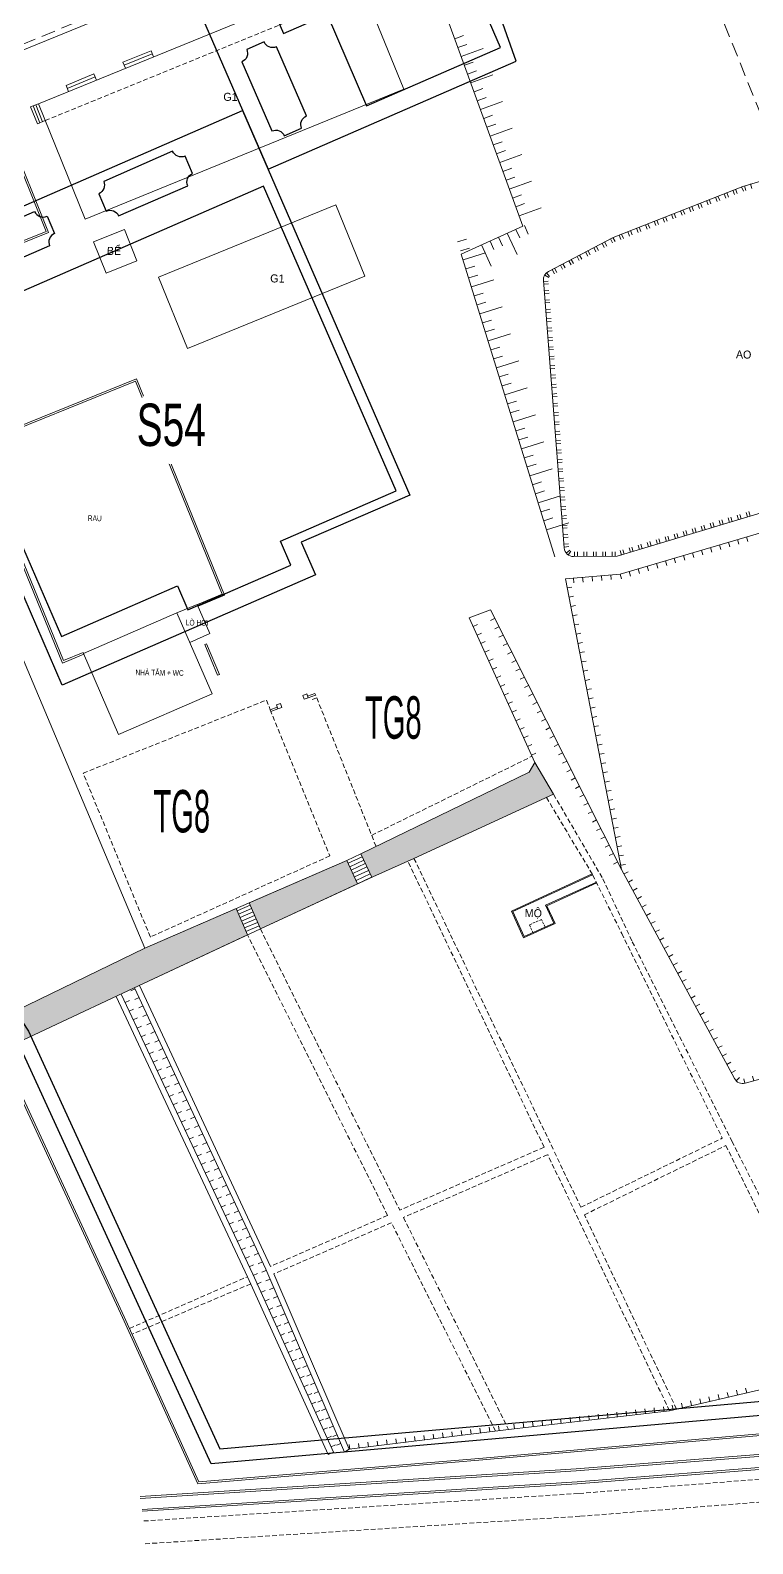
# Model space of a CAD drawing. Header units: inches. Extents: x 496359 to 501064, y 2374078 to 2377203.
# Drawn here: x 500140.8 to 500217.5, y 2376162.6 to 2376323.4 of the extents above; entities that cross this region are included whole.
import ezdxf
from ezdxf.enums import TextEntityAlignment as Align

# ---------------------------------------------------------------- set-up
doc = ezdxf.new("R2010")
doc.units = ezdxf.units.IN
doc.header["$MEASUREMENT"] = 0
doc.linetypes.add('DASHED', pattern=[0.75, 0.5, -0.25])
for name, color, linetype in [('chu', 6, 'Continuous'), ('coc', 1, 'Continuous'), ('MANH', 147, 'Continuous'), ('NOI', 2, 'Continuous'), ('tl', 8, 'Continuous')]:
    doc.layers.add(name, color=color, linetype=linetype)
for name, color, linetype, lineweight in [('EG Text2', 7, 'Continuous', 18), ('ISO', 252, 'Continuous', 20), ('LC Net dam 1', 30, 'Continuous', 30), ('LC Net manh', 239, 'Continuous', 5)]:
    doc.layers.add(name, color=color, linetype=linetype, lineweight=lineweight)
doc.styles.add('EG Hai', font='')
doc.styles.add('style1', font='')
doc.styles.get('EG Hai').set_extended_font_data('.VnArial NarrowH')
doc.styles.get('style1').set_extended_font_data('.VnAvantH')

# ---------------------------------------------------------------- blocks, each defined once
blk = doc.blocks.new('1')
at = {"layer": 'tl', "color": 250, "lineweight": 0}
blk.add_line((0, -0.5), (0, 0), dxfattribs=at)
blk = doc.blocks.new('2')
at = {"layer": 'coc'}
blk.add_blockref('1', (0, 0.5), dxfattribs=at)
blk = doc.blocks.new('t1')
at = {"layer": 'tl', "color": 250, "lineweight": 0}
for p, q in [((0, 0), (0, 2.5)), ((-2, 0), (-2, 1)), ((-1, 0), (-1, 1))]:
    blk.add_line(p, q, dxfattribs=at)
blk = doc.blocks.new('Nền HT mới')
at = {"layer": 'MANH', "lineweight": 0}
h = blk.add_hatch(dxfattribs=at)
h.set_pattern_fill('HONEY', color=8, scale=3, angle=-0.7328, style=0)
h.set_pattern_definition([(359.267215784, (-528735.85168, -2369706.46263), (0.566607394046, 0.317539068605), [0.375, -0.75]), (119.267215784, (-528735.85168, -2369706.46263), (-0.55830059713, 0.331926862913), [0.375, -0.75]), (59.267215784, (-528735.85168, -2369706.46263), (0.008306796916, 0.64946593152), [-0.75, 0.375])])
h.paths.add_polyline_path([(317.18, -38.57), (315.2, -35.19), (314.59, -36.22), (296.71, -44.89), (297.87, -47.37), (297.96, -47.33), (302.35, -45.38)])
h.paths.add_polyline_path([(296.36, -48.07), (295.21, -45.6), (284.83, -50.1), (286.03, -52.87)])
h.paths.add_polyline_path([(284.66, -53.51), (283.44, -50.7), (273.76, -54.9), (258.82, -62.16), (256.87, -63.12), (258.21, -65.26), (258.46, -65.8), (271.43, -59.71)])
at = {"layer": 'MANH', "color": 1, "linetype": 'DASHED', "lineweight": 0, "ltscale": 3, "elevation": -28.38}
for points in [[(338.8, 83.45), (320.94, 78.75), (340.42, 30.66), (364.41, 31.76), (393.69, 33.78), (433.64, 49.39), (462.8, 58.64), (490.97, 67.81), (516.49, 76.2), (548.21, 86.54), (576.26, 95.7), (610.19, 94.18), (634.86, 101.12), (676.11, 115.48), (714.18, 128.71), (753.35, 142.39), (783.93, 137.98), (839.41, 172.28), (890.57, 190.2), (916.29, 216.65), (939.12, 240.49), (989.34, 305.87)], [(296.55, 137.3), (308.63, 107.72), (320.94, 78.75), (295.28, 58.9), (270.43, 45.09), (239.68, 32.37), (209.79, 20.25), (183.93, 9.6), (120.59, -15.78), (90.69, -27.72), (65.23, -38.06), (38.28, -49.14), (9.68, -60.81), (-18.05, -71.82), (-45.98, -83.15), (-74.53, -95.17)]]:
    blk.add_lwpolyline(points, dxfattribs=at)
at = {"layer": 'MANH', "lineweight": 0, "elevation": -28.38}
for points in [[(239.12, 31.65), (297.63, 55.51)], [(262.44, 34.79), (296.27, 48.58)], [(301.26, 36.33), (296.27, 48.58)], [(304.88, 49.58), (303.93, 49.25), (313.91, 21.78), (307.38, 18.81), (317.31, -13.33)], [(271.43, 39.2), (274.41, 40.41)], [(274.41, 40.41), (274.67, 39.77)], [(271.43, 39.2), (271.69, 38.56)], [(271.57, 38.87), (274.54, 40.09)], [(265.38, 36.73), (268.35, 37.95)], [(265.51, 36.4), (268.48, 37.63)], [(268.35, 37.95), (268.62, 37.3)], [(265.39, 36.72), (265.64, 36.09)], [(267.43, 22.54), (301.26, 36.33)], [(262.44, 34.79), (261.61, 34.45)], [(262.34, 32.66), (261.61, 34.45)], [(262.61, 32.77), (261.88, 34.56)], [(262.89, 32.88), (262.16, 34.67)], [(267.43, 22.54), (262.44, 34.79)], [(263.17, 33), (262.34, 32.66)], [(252.7, 28.7), (259.39, 31.43), (263.53, 21.11), (248.68, 15.14), (244.51, 25.37), (251.25, 28.12)], [(252.77, 28.52), (259.28, 31.17), (263.27, 21.22), (248.79, 15.4), (244.77, 25.26), (251.33, 27.93)], [(275.2, 16.35), (294.05, 24.05)], [(294.05, 24.05), (297.14, 16.47)], [(268.31, 20.13), (271.59, 21.42)], [(272.9, 18.1), (271.59, 21.42)], [(269.63, 16.8), (268.3, 20.12)], [(269.63, 16.8), (272.9, 18.1)], [(275.2, 16.35), (278.3, 8.77)], [(278.3, 8.77), (297.14, 16.47)], [(279.41, -18.59), (282.23, -17.42), (272.87, 5.56), (255.5, -1.46), (264.99, -24.63), (267.26, -23.68)], [(279.34, -18.41), (281.97, -17.31), (272.76, 5.3), (255.76, -1.57), (265.1, -24.37), (267.19, -23.49)], [(273.76, -54.9), (258.68, -19.11)], [(277.16, -19.29), (279.33, -18.4), (280.66, -21.5), (278.52, -22.43)], [(308.22, -19.83), (310.47, -18.98)], [(310.47, -18.98), (324.41, -46.56)], [(267.23, -23.61), (277.16, -19.29)], [(280.9, -27.9), (277.16, -19.29)], [(308.22, -19.83), (315.2, -35.19), (315.2, -35.19), (315.2, -35.19)], [(267.19, -23.49), (267.23, -23.61)], [(270.97, -32.21), (267.23, -23.61)], [(280.13, -22.67), (280.32, -22.6)], [(280.13, -22.67), (281.48, -25.9)], [(280.32, -22.6), (281.67, -25.83)], [(281.48, -25.9), (281.67, -25.83)], [(270.97, -32.21), (280.9, -27.9)], [(291.04, -28.14), (291.83, -27.86)], [(291.11, -28.33), (291.89, -28.05)], [(287.07, -29.58), (287.81, -29.31)], [(287.13, -29.77), (287.88, -29.5)], [(315.2, -35.19), (317.18, -38.57)], [(273.76, -54.9), (295.21, -45.6), (296.71, -44.89), (314.59, -36.22)], [(317.18, -38.57), (302.35, -45.38), (297.96, -47.33), (286.03, -52.87), (271.43, -59.71), (258.46, -65.8)], [(296.71, -44.89), (297.87, -47.37)], [(295.21, -45.6), (296.36, -48.07)], [(295.35, -45.89), (296.84, -45.2)], [(295.52, -46.26), (297.01, -45.57)], [(295.69, -46.62), (297.18, -45.93)], [(295.86, -46.98), (297.34, -46.29)], [(296.02, -47.34), (297.51, -46.65)], [(296.19, -47.71), (297.68, -47.02)], [(296.36, -48.07), (297.85, -47.38)], [(321.29, -47.03), (312.7, -50.97), (314, -53.82), (317.35, -52.3), (316.47, -50.41), (321.78, -47.99)], [(321.33, -47.12), (312.84, -51.02), (314.05, -53.69), (317.21, -52.25), (316.34, -50.36), (321.74, -47.9)], [(284.66, -53.51), (283.44, -50.7)], [(283.55, -50.94), (284.93, -50.34)], [(283.71, -51.3), (285.09, -50.7)], [(283.87, -51.67), (285.25, -51.07)], [(284.03, -52.04), (285.41, -51.44)], [(286.03, -52.87), (284.83, -50.1)], [(284.18, -52.41), (285.57, -51.8)], [(284.34, -52.77), (285.73, -52.17)], [(284.5, -53.14), (285.89, -52.54)], [(273.76, -54.9), (258.82, -62.16), (256.87, -63.12)], [(294.97, -108.44), (286.61, -89.02), (272.67, -59.13)], [(287.11, -88.72), (273.2, -58.88)], [(284.66, -89.82), (270.7, -60.05)], [(271.24, -59.8), (285.21, -89.56), (293.79, -108.44), (293.79, -108.44)], [(284.66, -89.81), (293.24, -108.69)], [(287.46, -89.52), (295.48, -108.15)], [(348.41, -99.67), (329.49, -104.05), (312.39, -106.04)], [(312.39, -106.04), (295.48, -108.15)], [(293.24, -108.69), (293.79, -108.44)], [(294.97, -108.44), (295.48, -108.15)]]:
    blk.add_lwpolyline(points, dxfattribs=at)
at = {"layer": 'MANH', "linetype": 'DASHED', "lineweight": 0, "elevation": -28.38}
for points in [[(263.17, 33), (297, 46.79)], [(287.07, -29.58), (293.41, -45.11), (274.34, -53.73), (267.2, -36.33), (286.68, -28.56), (287.07, -29.58)], [(298.32, -44.11), (291.83, -27.86)], [(297.85, -42.93), (314.89, -34.53)], [(317.18, -38.57), (322.42, -47.55), (325.54, -54.23), (336.13, -75.42), (348.41, -99.67)], [(316.43, -38.92), (321.33, -47.12), (324.43, -53.37), (335.11, -75.09)], [(316.17, -76.06), (301.7, -45.67)], [(302.35, -45.38), (317.25, -76.51)], [(286.03, -52.87), (300.84, -82.74)], [(299.55, -83.3), (284.66, -53.51)], [(320.08, -82.43), (335.11, -75.09)], [(316.17, -76.06), (300.84, -82.74)], [(316.52, -76.86), (301.23, -83.52)], [(329.49, -104.05), (316.56, -76.84)], [(320.07, -82.44), (317.25, -76.51)], [(320.45, -83.24), (335.49, -75.88)], [(335.49, -75.88), (347.28, -99.93)], [(299.55, -83.3), (287.11, -88.72)], [(301.23, -83.52), (312.39, -106.04)], [(330.25, -103.87), (320.45, -83.25)], [(299.95, -84.08), (287.46, -89.52)], [(311.01, -106.21), (299.95, -84.08)], [(272.13, -95.31), (284.66, -89.81)], [(285, -90.57), (272.4, -95.92)]]:
    blk.add_lwpolyline(points, dxfattribs=at)
at = {"layer": 'MANH', "lineweight": 0, "elevation": -28.38}
for points in [[(354.35, 26.42), (348.76, 29.13, 0.186762), (348.04, 29.19), (337.28, 26.01), (323.5, 20.58), (316.63, 16.97, 0.2993), (316.1, 16.01), (318.31, -12.4, 0.393449), (319.31, -13.32), (323.92, -13.29), (357, -3.31, 0.363311), (357.7, -2.24), (354.35, 26.42)], [(318.44, -15.67), (324.24, -15.19), (355.32, -6.04, -0.348686), (356.48, -6.5), (360.27, -13.19), (381.75, -46.07), (394.74, -48.24, -0.780706), (394.89, -50.17), (340.89, -68.35), (337.54, -69.26, -0.348548), (336.4, -68.77), (324.41, -46.56), (318.44, -15.67)]]:
    blk.add_lwpolyline(points, format="xyb", dxfattribs=at)
for points in [[(287.88, -29.5), (288.3, -29.34), (288.15, -28.92), (287.73, -29.07)], [(290.69, -28.48), (291.11, -28.33), (290.96, -27.91), (290.53, -28.06)], [(317.18, -38.57), (315.2, -35.19), (314.59, -36.22), (296.71, -44.89), (297.87, -47.37), (297.96, -47.33), (302.35, -45.38)], [(296.36, -48.07), (295.21, -45.6), (284.83, -50.1), (286.03, -52.87)], [(284.66, -53.51), (283.44, -50.7), (273.76, -54.9), (258.82, -62.16), (256.87, -63.12), (258.21, -65.26), (258.46, -65.8), (271.43, -59.71)]]:
    blk.add_lwpolyline(points, close=True, dxfattribs=at)
at = {"layer": 'MANH', "color": 4, "lineweight": 0, "elevation": -28.38}
for points in [[(211.59, -47), (229.86, -39.1), (237.74, -40.53), (248.61, -50.75), (254.12, -58.73), (258.21, -65.26), (271.56, -94.06), (279.5, -111.6), (309.66, -109.08), (421.64, -99.25), (423.02, -99.08), (434.37, -99.4), (446.43, -100.27), (477.29, -99.97), (515.31, -94.96), (518.6, -95.35), (536.39, -93.05), (542.27, -91.69), (546.56, -90.98), (545.89, -85.83)], [(211.77, -47.15), (229.88, -39.31), (237.64, -40.72), (248.45, -50.88), (253.96, -58.84), (258.04, -65.36), (271.38, -94.14), (279.38, -111.81), (309.67, -109.28), (421.66, -99.45), (423.03, -99.28), (434.36, -99.6), (446.43, -100.47), (477.3, -100.17), (515.32, -95.16), (518.6, -95.55), (536.43, -93.25), (542.31, -91.89), (546.78, -91.15), (546.08, -85.8)]]:
    blk.add_lwpolyline(points, dxfattribs=at)
at = {"layer": 'MANH', "linetype": 'DASHED', "lineweight": 0, "ltscale": 0.5, "elevation": -28.38}
blk.add_lwpolyline([(316.27, -52.68), (315.9, -51.86), (314.62, -52.44), (314.99, -53.26)], dxfattribs=at)
at = {"layer": 'MANH', "color": 5, "lineweight": 0, "elevation": -28.38}
for points in [[(273.24, -113.16), (319.57, -110.24), (346.57, -108.1), (367.38, -106.32), (402.46, -103.29), (417.2, -101.45), (435.32, -101.25), (455.94, -101.86), (477.45, -101.41), (489.09, -99.74), (503.86, -97.78), (515.22, -96.64), (519.34, -96.58), (557.97, -91.31)], [(273.25, -113.36), (319.59, -110.44), (346.59, -108.3), (367.4, -106.52), (402.48, -103.49), (417.21, -101.65), (435.31, -101.45), (455.94, -102.06), (477.46, -101.61), (489.12, -99.94), (503.89, -97.98), (515.23, -96.84), (519.36, -96.78), (557.99, -91.51)], [(273.46, -114.53), (319.67, -111.61), (346.69, -109.48), (367.5, -107.69), (402.6, -104.67), (417.29, -102.83), (435.3, -102.63), (455.93, -103.24), (477.56, -102.79), (489.28, -101.11), (504.02, -99.15), (515.3, -98.02), (519.44, -97.96), (558.12, -92.69)], [(273.47, -114.73), (319.69, -111.81), (346.7, -109.68), (367.52, -107.89), (402.63, -104.86), (417.31, -103.03), (435.3, -102.83), (455.93, -103.44), (477.58, -102.99), (489.31, -101.31), (504.05, -99.35), (515.31, -98.22), (519.46, -98.16), (558.14, -92.89)]]:
    blk.add_lwpolyline(points, dxfattribs=at)
at = {"layer": 'MANH', "color": 3, "linetype": 'DASHED', "lineweight": 0, "elevation": -28.38}
for points in [[(273.65, -115.76), (319.88, -112.84), (346.91, -110.71), (367.73, -108.92), (402.86, -105.89), (417.49, -104.06), (435.39, -103.86), (456.02, -104.47), (477.78, -104.02), (489.59, -102.33), (504.29, -100.37), (515.48, -99.25), (519.65, -99.19), (558.25, -93.93)], [(273.8, -118.18), (320.05, -115.26), (347.11, -113.12), (367.93, -111.34), (403.11, -108.3), (417.66, -106.48), (435.36, -106.28), (456.01, -106.9), (477.98, -106.44), (489.92, -104.73), (504.57, -102.78), (515.62, -101.67), (519.84, -101.61), (558.51, -96.34)]]:
    blk.add_lwpolyline(points, dxfattribs=at)
at = {"layer": 'NOI', "lineweight": 0}
for name, p, rotation in [('t1', (307.36, 39.81, -28.38), 289.9621344468474), ('t1', (308.39, 36.99, -28.38), 289.9621344468474), ('t1', (309.41, 34.17, -28.38), 289.9621344468474), ('t1', (310.44, 31.35, -28.38), 289.9621344468474), ('t1', (311.46, 28.53, -28.38), 289.9621344468474), ('t1', (312.48, 25.71, -28.38), 289.9621344468474), ('2', (337.16, 25.97, -28.38), 201.4960583947245), ('2', (337.45, 26.06, -28.38), 196.4454346559173), ('2', (338.12, 26.26, -28.38), 196.4454346559173), ('t1', (313.51, 22.89, -28.38), 289.9621344468474), ('2', (332.51, 24.13, -28.38), 201.4960583947245), ('2', (332.79, 24.24, -28.38), 201.4960583947245), ('2', (333.44, 24.5, -28.38), 201.4960583947245), ('2', (333.72, 24.61, -28.38), 201.4960583947245), ('2', (334.37, 24.87, -28.38), 201.4960583947245), ('2', (334.65, 24.98, -28.38), 201.4960583947245), ('2', (335.3, 25.23, -28.38), 201.4960583947245), ('2', (335.58, 25.34, -28.38), 201.4960583947245), ('2', (336.23, 25.6, -28.38), 201.4960583947245), ('2', (336.51, 25.71, -28.38), 201.4960583947245), ('2', (328.79, 22.67, -28.38), 201.4960583947245), ('2', (329.07, 22.78, -28.38), 201.4960583947245), ('2', (329.72, 23.03, -28.38), 201.4960583947245), ('2', (330, 23.14, -28.38), 201.4960583947245), ('2', (330.65, 23.4, -28.38), 201.4960583947245), ('2', (330.93, 23.51, -28.38), 201.4960583947245), ('2', (331.58, 23.77, -28.38), 201.4960583947245), ('2', (331.86, 23.88, -28.38), 201.4960583947245), ('t1', (312.26, 21.03, -28.38), 204.467914400274), ('2', (324.41, 20.94, -28.38), 201.4960583947245), ('2', (325.07, 21.2, -28.38), 201.4960583947245), ('2', (325.34, 21.31, -28.38), 201.4960583947245), ('2', (326, 21.57, -28.38), 201.4960583947245), ('2', (326.28, 21.68, -28.38), 201.4960583947245), ('2', (326.93, 21.93, -28.38), 201.4960583947245), ('2', (327.21, 22.04, -28.38), 201.4960583947245), ('2', (327.86, 22.3, -28.38), 201.4960583947245), ('2', (328.14, 22.41, -28.38), 201.4960583947245), ('t1', (307.57, 18.2, -28.38), 287.1711646709962), ('t1', (309.52, 19.79, -28.38), 204.467914400274), ('2', (321.45, 19.51, -28.38), 207.7842227707801), ('2', (321.72, 19.64, -28.38), 207.7842227707801), ('2', (322.34, 19.97, -28.38), 207.7842227707801), ('2', (322.6, 20.11, -28.38), 207.7842227707801), ('2', (323.22, 20.44, -28.38), 207.7842227707801), ('2', (323.48, 20.58, -28.38), 207.7842227707801), ('2', (324.14, 20.84, -28.38), 201.4960583947245), ('t1', (308.46, 15.33, -28.38), 287.1711646709962), ('2', (318.18, 17.78, -28.38), 207.7842227707801), ('2', (318.8, 18.11, -28.38), 207.7842227707801), ('2', (319.06, 18.25, -28.38), 207.7842227707801), ('2', (319.68, 18.57, -28.38), 207.7842227707801), ('2', (319.95, 18.71, -28.38), 207.7842227707801), ('2', (320.57, 19.04, -28.38), 207.7842227707801), ('2', (320.83, 19.18, -28.38), 207.7842227707801), ('2', (316.24, 16.59, -28.38), 239.5825344944226), ('2', (316.42, 16.82, -28.38), 222.4552703289406), ('2', (317.03, 17.17, -28.38), 207.7842227707801), ('2', (317.29, 17.31, -28.38), 207.7842227707801), ('2', (317.91, 17.64, -28.38), 207.7842227707801), ('t1', (309.34, 12.46, -28.38), 287.1711646709962), ('2', (316.11, 15.91, -28.38), 274.4339252488427), ('2', (316.13, 15.61, -28.38), 274.4339252488427), ('2', (316.19, 14.92, -28.38), 274.4339252488427), ('2', (316.21, 14.62, -28.38), 274.4339252488427), ('2', (316.26, 13.92, -28.38), 274.4339252488427), ('2', (316.29, 13.62, -28.38), 274.4339252488427), ('2', (316.34, 12.92, -28.38), 274.4339252488427), ('t1', (310.23, 9.6, -28.38), 287.1711646709962), ('2', (316.36, 12.62, -28.38), 274.4339252488427), ('2', (316.42, 11.92, -28.38), 274.4339252488427), ('2', (316.44, 11.63, -28.38), 274.4339252488427), ('2', (316.5, 10.93, -28.38), 274.4339252488427), ('2', (316.52, 10.63, -28.38), 274.4339252488427), ('2', (316.57, 9.93, -28.38), 274.4339252488427), ('2', (316.6, 9.63, -28.38), 274.4339252488427), ('t1', (311.11, 6.73, -28.38), 287.1711646709962), ('2', (316.65, 8.93, -28.38), 274.4339252488427), ('2', (316.67, 8.64, -28.38), 274.4339252488427), ('t1', (312, 3.86, -28.38), 287.1711646709962), ('2', (316.73, 7.94, -28.38), 274.4339252488427), ('2', (316.75, 7.64, -28.38), 274.4339252488427), ('2', (316.81, 6.94, -28.38), 274.4339252488427), ('2', (316.83, 6.64, -28.38), 274.4339252488427), ('2', (316.88, 5.94, -28.38), 274.4339252488427), ('2', (316.91, 5.64, -28.38), 274.4339252488427), ('2', (316.96, 4.95, -28.38), 274.4339252488427), ('t1', (312.88, 1, -28.38), 287.1711646709962), ('2', (316.98, 4.65, -28.38), 274.4339252488427), ('2', (317.04, 3.95, -28.38), 274.4339252488427), ('2', (317.06, 3.65, -28.38), 274.4339252488427), ('2', (317.11, 2.95, -28.38), 274.4339252488427), ('2', (317.14, 2.65, -28.38), 274.4339252488427), ('2', (317.19, 1.95, -28.38), 274.4339252488427), ('2', (317.22, 1.66, -28.38), 274.4339252488427), ('t1', (313.77, -1.87, -28.38), 287.1711646709962), ('2', (317.27, 0.96, -28.38), 274.4339252488427), ('2', (317.29, 0.66, -28.38), 274.4339252488427), ('2', (317.35, -0.04, -28.38), 274.4339252488427), ('2', (317.37, -0.34, -28.38), 274.4339252488427), ('2', (317.42, -1.04, -28.38), 274.4339252488427), ('2', (317.45, -1.33, -28.38), 274.4339252488427), ('t1', (314.66, -4.74, -28.38), 287.1711646709962), ('2', (317.5, -2.03, -28.38), 274.4339252488427), ('2', (317.52, -2.33, -28.38), 274.4339252488427), ('2', (317.58, -3.03, -28.38), 274.4339252488427), ('2', (317.6, -3.33, -28.38), 274.4339252488427), ('2', (317.66, -4.03, -28.38), 274.4339252488427), ('2', (317.68, -4.33, -28.38), 274.4339252488427), ('t1', (315.54, -7.6, -28.38), 287.1711646709962), ('2', (317.73, -5.02, -28.38), 274.4339252488427), ('2', (317.76, -5.32, -28.38), 274.4339252488427), ('2', (317.81, -6.02, -28.38), 274.4339252488427), ('2', (317.83, -6.32, -28.38), 274.4339252488427), ('t1', (316.43, -10.47, -28.38), 287.1711646709962), ('2', (317.89, -7.02, -28.38), 274.4339252488427), ('2', (317.91, -7.32, -28.38), 274.4339252488427), ('2', (317.97, -8.02, -28.38), 274.4339252488427), ('2', (317.99, -8.31, -28.38), 274.4339252488427), ('2', (318.04, -9.01, -28.38), 274.4339252488427), ('2', (318.07, -9.31, -28.38), 274.4339252488427), ('2', (334.92, -9.97, -28.38), 16.79839141534712), ('2', (335.21, -9.89, -28.38), 16.79839141534712), ('2', (335.88, -9.68, -28.38), 16.79839141534712), ('2', (336.16, -9.6, -28.38), 16.79839141534712), ('2', (336.84, -9.4, -28.38), 16.79839141534712), ('2', (337.12, -9.31, -28.38), 16.79839141534712), ('2', (337.79, -9.11, -28.38), 16.79839141534712), ('2', (338.08, -9.02, -28.38), 16.79839141534712), ('2', (318.12, -10.01, -28.38), 274.4339252488427), ('2', (318.14, -10.31, -28.38), 274.4339252488427), ('2', (318.2, -11.01, -28.38), 274.4339252488427), ('2', (329.18, -11.71, -28.38), 16.79839141534712), ('2', (329.46, -11.62, -28.38), 16.79839141534712), ('2', (330.13, -11.42, -28.38), 16.79839141534712), ('2', (330.42, -11.33, -28.38), 16.79839141534712), ('2', (331.09, -11.13, -28.38), 16.79839141534712), ('2', (331.38, -11.04, -28.38), 16.79839141534712), ('2', (332.05, -10.84, -28.38), 16.79839141534712), ('2', (332.34, -10.75, -28.38), 16.79839141534712), ('2', (333.01, -10.55, -28.38), 16.79839141534712), ('2', (333.29, -10.47, -28.38), 16.79839141534712), ('2', (333.96, -10.26, -28.38), 16.79839141534712), ('2', (334.25, -10.18, -28.38), 16.79839141534712), ('1', (337.69, -11.23, -28.38), 16.41829368273016), ('2', (318.22, -11.3, -28.38), 274.4339252488427), ('2', (318.27, -12, -28.38), 274.4339252488427), ('2', (318.3, -12.3, -28.38), 274.4339252488427), ('2', (318.52, -12.95, -28.38), 308.9875445364306), ('2', (318.74, -13.15, -28.38), 326.1148086979467), ('2', (319.41, -13.32, -28.38), 0.3424152106906004), ('2', (319.71, -13.32, -28.38), 0.3424152106906004), ('2', (320.41, -13.32, -28.38), 0.3424152106906004), ('2', (320.71, -13.31, -28.38), 0.3424152106906004), ('2', (321.41, -13.31, -28.38), 0.3424152106906004), ('2', (321.71, -13.31, -28.38), 0.3424152106906004), ('2', (322.41, -13.3, -28.38), 0.3424152106906004), ('2', (322.71, -13.3, -28.38), 0.3424152106906004), ('2', (323.41, -13.3, -28.38), 0.3424152106906004), ('2', (323.71, -13.3, -28.38), 0.3424152106906004), ('2', (324.39, -13.15, -28.38), 16.79839141534712), ('2', (324.68, -13.07, -28.38), 16.79839141534712), ('2', (325.35, -12.86, -28.38), 16.79839141534712), ('2', (325.63, -12.78, -28.38), 16.79839141534712), ('2', (326.31, -12.57, -28.38), 16.79839141534712), ('2', (326.59, -12.49, -28.38), 16.79839141534712), ('2', (327.26, -12.29, -28.38), 16.79839141534712), ('2', (327.55, -12.2, -28.38), 16.79839141534712), ('2', (328.22, -12, -28.38), 16.79839141534712), ('2', (328.51, -11.91, -28.38), 16.79839141534712), ('1', (332.89, -12.65, -28.38), 16.41829368273016), ('1', (333.85, -12.36, -28.38), 16.41829368273016), ('1', (334.81, -12.08, -28.38), 16.41829368273016), ('1', (335.77, -11.8, -28.38), 16.41829368273016), ('1', (336.73, -11.51, -28.38), 16.41829368273016), ('1', (327.14, -14.34, -28.38), 16.41829368273016), ('1', (328.1, -14.06, -28.38), 16.41829368273016), ('1', (329.06, -13.78, -28.38), 16.41829368273016), ('1', (330.01, -13.49, -28.38), 16.41829368273016), ('1', (330.97, -13.21, -28.38), 16.41829368273016), ('1', (331.93, -12.93, -28.38), 16.41829368273016), ('1', (319.28, -15.6, -28.38), 4.680013437275554), ('1', (320.27, -15.52, -28.38), 4.680013437275554), ('1', (321.27, -15.44, -28.38), 4.680013437275554), ('1', (322.27, -15.36, -28.38), 4.680013437275554), ('1', (323.26, -15.27, -28.38), 4.680013437275554), ('1', (324.26, -15.19, -28.38), 16.41829368273016), ('1', (325.22, -14.91, -28.38), 16.41829368273016), ('1', (326.18, -14.62, -28.38), 16.41829368273016), ('1', (318.63, -16.65, -28.38), 100.9357377649863), ('1', (318.82, -17.63, -28.38), 100.9357377649863), ('1', (319.01, -18.61, -28.38), 100.9357377649863), ('2', (308.64, -20.74, -2.58), 294.4106840000661), ('2', (308.64, -20.74, -2.58), 294.4106840000661), ('2', (308.64, -20.74, -2.58), 294.4106840000661), ('2', (308.64, -20.74, -2.58), 294.4106840000661), ('2', (308.64, -20.74, -28.38), 294.4106839999566), ('2', (308.64, -20.74, -28.38), 294.4106839999566), ('1', (310.92, -19.88, -2.63), 296.81995588387), ('1', (311.37, -20.77, -2.63), 296.81995588387), ('1', (319.2, -19.6, -28.38), 100.9357377649863), ('1', (319.39, -20.58, -28.38), 100.9357377649863), ('2', (309.05, -21.65, -2.58), 294.4106840000661), ('2', (309.05, -21.65, -2.58), 294.4106840000661), ('2', (309.05, -21.65, -2.58), 294.4106840000661), ('2', (309.05, -21.65, -2.58), 294.4106840000661), ('2', (309.05, -21.65, -28.38), 294.4106839999566), ('2', (309.05, -21.65, -28.38), 294.4106839999566), ('2', (309.46, -22.56, -2.58), 294.4106840000661), ('2', (309.46, -22.56, -2.58), 294.4106840000661), ('2', (309.46, -22.56, -2.58), 294.4106840000661), ('2', (309.46, -22.56, -2.58), 294.4106840000661), ('2', (309.46, -22.56, -28.38), 294.4106839999566), ('2', (309.46, -22.56, -28.38), 294.4106839999566), ('1', (311.82, -21.66, -2.63), 296.81995588387), ('1', (319.58, -21.56, -28.38), 100.9357377649863), ('1', (319.77, -22.54, -28.38), 100.9357377649863), ('2', (309.88, -23.47, -2.58), 294.4106840000661), ('2', (309.88, -23.47, -2.58), 294.4106840000661), ('2', (309.88, -23.47, -2.58), 294.4106840000661), ('2', (309.88, -23.47, -2.58), 294.4106840000661), ('2', (309.88, -23.47, -28.38), 294.4106839999566), ('2', (309.88, -23.47, -28.38), 294.4106839999566), ('1', (312.28, -22.55, -2.63), 296.81995588387), ('1', (312.73, -23.45, -2.63), 296.81995588387), ('1', (319.96, -23.52, -28.38), 100.9357377649863), ('2', (310.29, -24.38, -2.58), 294.4106840000661), ('2', (310.29, -24.38, -2.58), 294.4106840000661), ('2', (310.29, -24.38, -2.58), 294.4106840000661), ('2', (310.29, -24.38, -2.58), 294.4106840000661), ('2', (310.29, -24.38, -28.38), 294.4106839999566), ('2', (310.29, -24.38, -28.38), 294.4106839999566), ('2', (310.7, -25.29, -2.58), 294.4106840000661), ('2', (310.7, -25.29, -2.58), 294.4106840000661), ('2', (310.7, -25.29, -2.58), 294.4106840000661), ('2', (310.7, -25.29, -2.58), 294.4106840000661), ('2', (310.7, -25.29, -28.38), 294.4106839999566), ('2', (310.7, -25.29, -28.38), 294.4106839999566), ('1', (313.18, -24.34, -2.63), 296.81995588387), ('1', (313.63, -25.23, -2.63), 296.81995588387), ('1', (320.15, -24.51, -28.38), 100.9357377649863), ('1', (320.34, -25.49, -28.38), 100.9357377649863), ('2', (311.12, -26.2, -2.58), 294.4106840000661), ('2', (311.12, -26.2, -2.58), 294.4106840000661), ('2', (311.12, -26.2, -2.58), 294.4106840000661), ('2', (311.12, -26.2, -2.58), 294.4106840000661), ('2', (311.12, -26.2, -28.38), 294.4106839999566), ('2', (311.12, -26.2, -28.38), 294.4106839999566), ('2', (311.53, -27.12, -2.58), 294.4106840000661), ('2', (311.53, -27.12, -2.58), 294.4106840000661), ('2', (311.53, -27.12, -2.58), 294.4106840000661), ('2', (311.53, -27.12, -2.58), 294.4106840000661), ('2', (311.53, -27.12, -28.38), 294.4106839999566), ('2', (311.53, -27.12, -28.38), 294.4106839999566), ('1', (314.08, -26.12, -2.63), 296.81995588387), ('1', (314.53, -27.01, -2.63), 296.81995588387), ('1', (320.53, -26.47, -28.38), 100.9357377649863), ('2', (292.01, -28.33, -2.58), 111.7784771681322), ('2', (311.94, -28.03, -2.58), 294.4106840000661), ('2', (311.94, -28.03, -2.58), 294.4106840000661), ('2', (311.94, -28.03, -2.58), 294.4106840000661), ('2', (311.94, -28.03, -2.58), 294.4106840000661), ('2', (311.94, -28.03, -28.38), 294.4106839999566), ('2', (311.94, -28.03, -28.38), 294.4106839999566), ('2', (312.36, -28.94, -2.58), 294.4106840000661), ('2', (312.36, -28.94, -2.58), 294.4106840000661), ('2', (312.36, -28.94, -2.58), 294.4106840000661), ('2', (312.36, -28.94, -2.58), 294.4106840000661), ('2', (312.36, -28.94, -28.38), 294.4106839999566), ('2', (312.36, -28.94, -28.38), 294.4106839999566), ('1', (314.98, -27.91, -2.63), 296.81995588387), ('1', (315.43, -28.8, -2.63), 296.81995588387), ('1', (320.72, -27.45, -28.38), 100.9357377649863), ('1', (320.91, -28.43, -28.38), 100.9357377649863), ('2', (312.77, -29.85, -2.58), 294.4106840000661), ('2', (312.77, -29.85, -2.58), 294.4106840000661), ('2', (312.77, -29.85, -2.58), 294.4106840000661), ('2', (312.77, -29.85, -2.58), 294.4106840000661), ('2', (312.77, -29.85, -28.38), 294.4106839999566), ('2', (312.77, -29.85, -28.38), 294.4106839999566), ('1', (315.88, -29.69, -2.63), 296.81995588387), ('1', (321.1, -29.41, -28.38), 100.9357377649863), ('1', (321.29, -30.4, -28.38), 100.9357377649863), ('2', (313.18, -30.76, -2.58), 294.4106840000661), ('2', (313.18, -30.76, -2.58), 294.4106840000661), ('2', (313.18, -30.76, -2.58), 294.4106840000661), ('2', (313.18, -30.76, -2.58), 294.4106840000661), ('2', (313.18, -30.76, -28.38), 294.4106839999566), ('2', (313.18, -30.76, -28.38), 294.4106839999566), ('2', (313.6, -31.67, -2.58), 294.4106840000661), ('2', (313.6, -31.67, -2.58), 294.4106840000661), ('2', (313.6, -31.67, -2.58), 294.4106840000661), ('2', (313.6, -31.67, -2.58), 294.4106840000661), ('2', (313.6, -31.67, -28.38), 294.4106839999566), ('2', (313.6, -31.67, -28.38), 294.4106839999566), ('1', (316.34, -30.58, -2.63), 296.81995588387), ('1', (316.79, -31.48, -2.63), 296.81995588387), ('1', (321.48, -31.38, -28.38), 100.9357377649863), ('2', (314.01, -32.58, -2.58), 294.4106840000661), ('2', (314.01, -32.58, -2.58), 294.4106840000661), ('2', (314.01, -32.58, -2.58), 294.4106840000661), ('2', (314.01, -32.58, -2.58), 294.4106840000661), ('2', (314.01, -32.58, -28.38), 294.4106839999566), ('2', (314.01, -32.58, -28.38), 294.4106839999566), ('2', (314.42, -33.49, -2.58), 294.4106840000661), ('2', (314.42, -33.49, -2.58), 294.4106840000661), ('2', (314.42, -33.49, -2.58), 294.4106840000661), ('2', (314.42, -33.49, -2.58), 294.4106840000661), ('2', (314.42, -33.49, -28.38), 294.4106839999566), ('2', (314.42, -33.49, -28.38), 294.4106839999566), ('1', (317.24, -32.37, -2.63), 296.81995588387), ('1', (317.69, -33.26, -2.63), 296.81995588387), ('1', (321.67, -32.36, -28.38), 100.9357377649863), ('1', (321.86, -33.34, -28.38), 100.9357377649863), ('2', (314.84, -34.4, -2.58), 294.4106840000661), ('2', (314.84, -34.4, -2.58), 294.4106840000661), ('2', (314.84, -34.4, -2.58), 294.4106840000661), ('2', (314.84, -34.4, -2.58), 294.4106840000661), ('2', (314.84, -34.4, -28.38), 294.4106839999566), ('2', (314.84, -34.4, -28.38), 294.4106839999566), ('1', (318.14, -34.15, -2.63), 296.81995588387), ('1', (318.59, -35.05, -2.63), 296.81995588387), ('1', (322.05, -34.32, -28.38), 100.9357377649863), ('1', (322.24, -35.31, -28.38), 100.9357377649863), ('1', (319.04, -35.94, -2.63), 296.81995588387), ('1', (319.49, -36.83, -2.63), 296.81995588387), ('1', (322.43, -36.29, -28.38), 100.9357377649863), ('1', (319.95, -37.72, -2.63), 296.81995588387), ('1', (322.62, -37.27, -28.38), 100.9357377649863), ('1', (322.81, -38.25, -28.38), 100.9357377649863), ('1', (320.4, -38.62, -2.63), 296.81995588387), ('1', (320.85, -39.51, -2.63), 296.81995588387), ('1', (323, -39.23, -28.38), 100.9357377649863), ('1', (323.19, -40.21, -28.38), 100.9357377649863), ('1', (321.3, -40.4, -2.63), 296.81995588387), ('1', (321.75, -41.29, -2.63), 296.81995588387), ('1', (323.38, -41.2, -28.38), 100.9357377649863), ('1', (322.2, -42.19, -2.63), 296.81995588387), ('1', (322.65, -43.08, -2.63), 296.81995588387), ('1', (323.57, -42.18, -28.38), 100.9357377649863), ('1', (323.76, -43.16, -28.38), 100.9357377649863), ('1', (323.1, -43.97, -2.63), 296.81995588387), ('1', (323.55, -44.86, -2.63), 296.81995588387), ('1', (323.95, -44.14, -28.38), 100.9357377649863), ('1', (324.01, -45.76, -2.63), 296.81995588387), ('1', (324.13, -45.12, -28.38), 100.9357377649863), ('1', (324.32, -46.11, -28.38), 100.9357377649863), ('1', (324.67, -47.03, -28.38), 118.3508931803466), ('1', (325.14, -47.91, -28.38), 118.3508931803466), ('1', (325.62, -48.79, -28.38), 118.3508931803466), ('1', (326.09, -49.67, -28.38), 118.3508931803466), ('1', (326.57, -50.55, -28.38), 118.3508931803466), ('1', (327.04, -51.43, -28.38), 118.3508931803466), ('1', (327.52, -52.31, -28.38), 118.3508931803466), ('1', (327.99, -53.19, -28.38), 118.3508931803466), ('1', (328.47, -54.07, -28.38), 118.3508931803466), ('1', (328.94, -54.95, -28.38), 118.3508931803466), ('1', (329.42, -55.83, -28.38), 118.3508931803466), ('1', (329.89, -56.71, -28.38), 118.3508931803466), ('1', (330.37, -57.59, -28.38), 118.3508931803466), ('2', (272.72, -59.24, -4.28), 114.9947668868703), ('1', (330.84, -58.47, -28.38), 118.3508931803466), ('1', (331.32, -59.35, -28.38), 118.3508931803466), ('2', (271.67, -60.7, -4.13), 295.1282434141787), ('2', (273.14, -60.14, -4.28), 114.9947668868703), ('2', (273.57, -61.05, -4.28), 114.9947668868703), ('1', (331.79, -60.23, -28.38), 118.3508931803466), ('1', (332.27, -61.11, -28.38), 118.3508931803466), ('2', (272.09, -61.61, -4.13), 295.1282434141787), ('2', (272.52, -62.52, -4.13), 295.1282434141787), ('2', (273.99, -61.96, -4.28), 114.9947668868703), ('1', (332.74, -61.99, -28.38), 118.3508931803466), ('1', (333.22, -62.87, -28.38), 118.3508931803466), ('2', (272.94, -63.42, -4.13), 295.1282434141787), ('2', (273.37, -64.33, -4.13), 295.1282434141787), ('2', (274.41, -62.86, -4.28), 114.9947668868703), ('2', (274.83, -63.77, -4.28), 114.9947668868703), ('1', (333.69, -63.75, -28.38), 118.3508931803466), ('2', (273.79, -65.23, -4.13), 295.1282434141787), ('2', (275.26, -64.68, -4.28), 114.9947668868703), ('2', (275.68, -65.58, -4.28), 114.9947668868703), ('1', (334.17, -64.63, -28.38), 118.3508931803466), ('1', (334.64, -65.51, -28.38), 118.3508931803466), ('2', (274.22, -66.14, -4.13), 295.1282434141787), ('2', (274.64, -67.04, -4.13), 295.1282434141787), ('2', (276.1, -66.49, -4.28), 114.9947668868703), ('2', (276.52, -67.4, -4.28), 114.9947668868703), ('1', (335.11, -66.39, -28.38), 118.3508931803466), ('1', (335.59, -67.27, -28.38), 118.3508931803466), ('2', (275.07, -67.95, -4.13), 295.1282434141787), ('2', (275.49, -68.85, -4.13), 295.1282434141787), ('2', (276.95, -68.3, -4.28), 114.9947668868703), ('1', (336.06, -68.15, -28.38), 118.3508931803466), ('1', (336.58, -69.01, -28.38), 135.5346107058083), ('1', (337.5, -69.27, -28.38), 192.8303902184177), ('1', (338.46, -69.01, -28.38), 195.2144582650435), ('2', (275.92, -69.76, -4.13), 295.1282434141787), ('2', (276.34, -70.66, -4.13), 295.1282434141787), ('2', (277.37, -69.21, -4.28), 114.9947668868703), ('2', (277.79, -70.11, -4.28), 114.9947668868703), ('2', (276.76, -71.57, -4.13), 295.1282434141787), ('2', (277.19, -72.47, -4.13), 295.1282434141787), ('2', (278.21, -71.02, -4.28), 114.9947668868703), ('2', (278.64, -71.93, -4.28), 114.9947668868703), ('2', (277.61, -73.38, -4.13), 295.1282434141787), ('2', (279.06, -72.83, -4.28), 114.9947668868703), ('2', (279.48, -73.74, -4.28), 114.9947668868703), ('2', (278.04, -74.29, -4.13), 295.1282434141787), ('2', (278.46, -75.19, -4.13), 295.1282434141787), ('2', (279.9, -74.65, -4.28), 114.9947668868703), ('2', (280.33, -75.55, -4.28), 114.9947668868703), ('2', (278.89, -76.1, -4.13), 295.1282434141787), ('2', (279.31, -77, -4.13), 295.1282434141787), ('2', (280.75, -76.46, -4.28), 114.9947668868703), ('2', (279.74, -77.91, -4.13), 295.1282434141787), ('2', (280.16, -78.81, -4.13), 295.1282434141787), ('2', (281.17, -77.36, -4.28), 114.9947668868703), ('2', (281.59, -78.27, -4.28), 114.9947668868703), ('2', (280.59, -79.72, -4.13), 295.1282434141787), ('2', (282.02, -79.18, -4.28), 114.9947668868703), ('2', (282.44, -80.08, -4.28), 114.9947668868703), ('2', (281.01, -80.62, -4.13), 295.1282434141787), ('2', (281.44, -81.53, -4.13), 295.1282434141787), ('2', (282.86, -80.99, -4.28), 114.9947668868703), ('2', (283.28, -81.9, -4.28), 114.9947668868703), ('2', (281.86, -82.43, -4.13), 295.1282434141787), ('2', (282.29, -83.34, -4.13), 295.1282434141787), ('2', (283.71, -82.8, -4.28), 114.9947668868703), ('2', (282.71, -84.24, -4.13), 295.1282434141787), ('2', (283.13, -85.15, -4.13), 295.1282434141787), ('2', (284.13, -83.71, -4.28), 114.9947668868703), ('2', (284.55, -84.62, -4.28), 114.9947668868703), ('2', (283.56, -86.06, -4.13), 295.1282434141787), ('2', (283.98, -86.96, -4.13), 295.1282434141787), ('2', (284.97, -85.52, -4.28), 114.9947668868703), ('2', (285.4, -86.43, -4.28), 114.9947668868703), ('2', (284.41, -87.87, -4.13), 295.1282434141787), ('2', (285.82, -87.33, -4.28), 114.9947668868703), ('2', (286.24, -88.24, -4.28), 114.9947668868703), ('2', (284.83, -88.77, -4.13), 295.1282434141787), ('2', (285.26, -89.68, -4.13), 294.45236536568), ('2', (286.66, -89.15, -4.28), 113.3061840534417), ('2', (285.67, -90.59, -4.13), 294.45236536568), ('2', (286.08, -91.5, -4.13), 294.45236536568), ('2', (287.06, -90.07, -4.28), 113.3061840534417), ('2', (287.45, -90.99, -4.28), 113.3061840534417), ('2', (286.5, -92.41, -4.13), 294.45236536568), ('2', (286.91, -93.32, -4.13), 294.45236536568), ('2', (287.85, -91.9, -4.28), 113.3061840534417), ('2', (288.24, -92.82, -4.28), 113.3061840534417), ('2', (287.33, -94.23, -4.13), 294.45236536568), ('2', (288.64, -93.74, -4.28), 113.3061840534417), ('2', (289.03, -94.66, -4.28), 113.3061840534417), ('2', (287.74, -95.14, -4.13), 294.45236536568), ('2', (288.15, -96.05, -4.13), 294.45236536568), ('2', (289.43, -95.58, -4.28), 113.3061840534417), ('2', (288.57, -96.96, -4.13), 294.45236536568), ('2', (288.98, -97.87, -4.13), 294.45236536568), ('2', (289.83, -96.5, -4.28), 113.3061840534417), ('2', (290.22, -97.41, -4.28), 113.3061840534417), ('2', (289.4, -98.78, -4.13), 294.45236536568), ('2', (289.81, -99.69, -4.13), 294.45236536568), ('2', (290.62, -98.33, -4.28), 113.3061840534417), ('2', (291.01, -99.25, -4.28), 113.3061840534417), ('2', (290.22, -100.6, -4.13), 294.45236536568), ('2', (291.41, -100.17, -4.28), 113.3061840534417), ('2', (291.8, -101.09, -4.28), 113.3061840534417), ('2', (290.64, -101.51, -4.13), 294.45236536568), ('2', (291.05, -102.42, -4.13), 294.45236536568), ('2', (292.2, -102.01, -4.28), 113.3061840534417), ('1', (332.83, -103.28, -28.38), 193.0351354497349), ('1', (333.8, -103.05, -28.38), 193.0351354497349), ('1', (334.77, -102.83, -28.38), 193.0351354497349), ('1', (335.75, -102.6, -28.38), 193.0351354497349), ('1', (336.72, -102.37, -28.38), 193.0351354497349), ('1', (337.7, -102.15, -28.38), 193.0351354497349), ('2', (291.47, -103.33, -4.13), 294.45236536568), ('2', (291.88, -104.24, -4.13), 294.45236536568), ('2', (292.59, -102.93, -4.28), 113.3061840534417), ('2', (292.99, -103.84, -4.28), 113.3061840534417), ('1', (321.96, -104.92, -28.38), 186.6406715849738), ('1', (322.96, -104.81, -28.38), 186.6406715849738), ('1', (323.95, -104.69, -28.38), 186.6406715849738), ('1', (324.94, -104.58, -28.38), 186.6406715849738), ('1', (325.94, -104.46, -28.38), 186.6406715849738), ('1', (326.93, -104.35, -28.38), 186.6406715849738), ('1', (327.92, -104.23, -28.38), 186.6406715849738), ('1', (328.92, -104.12, -28.38), 186.6406715849738), ('1', (329.9, -103.95, -28.38), 193.0351354497349), ('1', (330.88, -103.73, -28.38), 193.0351354497349), ('1', (331.85, -103.5, -28.38), 193.0351354497349), ('2', (292.29, -105.15, -4.13), 294.45236536568), ('2', (292.71, -106.06, -4.13), 294.45236536568), ('2', (293.39, -104.76, -4.28), 113.3061840534417), ('2', (293.78, -105.68, -4.28), 113.3061840534417), ('1', (308.42, -106.54, -28.38), 187.1314430482185), ('1', (309.41, -106.41, -28.38), 187.1314430482185), ('1', (310.4, -106.29, -28.38), 187.1314430482185), ('1', (311.4, -106.16, -28.38), 187.1314430482185), ('1', (313.03, -105.97, -28.38), 186.6406715849738), ('1', (314.02, -105.85, -28.38), 186.6406715849738), ('1', (315.01, -105.73, -28.38), 186.6406715849738), ('1', (316.01, -105.62, -28.38), 186.6406715849738), ('1', (317, -105.5, -28.38), 186.6406715849738), ('1', (317.99, -105.39, -28.38), 186.6406715849738), ('1', (318.99, -105.27, -28.38), 186.6406715849738), ('1', (319.98, -105.16, -28.38), 186.6406715849738), ('1', (320.97, -105.04, -28.38), 186.6406715849738), ('2', (293.12, -106.97, -4.13), 294.45236536568), ('2', (293.54, -107.88, -4.13), 294.45236536568), ('2', (294.18, -106.6, -4.28), 113.3061840534417), ('2', (294.57, -107.52, -4.28), 113.3061840534417), ('1', (295.52, -108.15, -28.38), 187.1314430482185), ('1', (296.51, -108.03, -28.38), 187.1314430482185), ('1', (297.5, -107.9, -28.38), 187.1314430482185), ('1', (298.5, -107.78, -28.38), 187.1314430482185), ('1', (299.49, -107.65, -28.38), 187.1314430482185), ('1', (300.48, -107.53, -28.38), 187.1314430482185), ('1', (301.47, -107.41, -28.38), 187.1314430482185), ('1', (302.47, -107.28, -28.38), 187.1314430482185), ('1', (303.46, -107.16, -28.38), 187.1314430482185), ('1', (304.45, -107.03, -28.38), 187.1314430482185), ('1', (305.44, -106.91, -28.38), 187.1314430482185), ('1', (306.43, -106.78, -28.38), 187.1314430482185), ('1', (307.43, -106.66, -28.38), 187.1314430482185)]:
    blk.add_blockref(name, p, dxfattribs=dict(at, rotation=rotation))
at = {"layer": 'chu', "color": 6, "lineweight": 0, "style": 'style1'}
for s, p in [('G1', (282.09, 35.1, -28.38)), ('bÓ', (269.72, 18.73, -28.38)), ('G1', (287.07, 15.81, -28.38)), ('AO', (336.55, 7.73, -28.38)), ('mé', (314.11, -51.61, -28.38))]:
    blk.add_text(s, height=0.85, rotation=359.2672, dxfattribs=at).set_placement(p)
at = {"layer": 'chu', "color": 6, "lineweight": 0, "style": 'style1', "width": 0.7}
for s, p in [('rau', (267.69, -9.54, -28.38)), ('Lß H¥I', (278.1, -20.63, -28.38)), ('NHµ T¾M + WC', (272.75, -25.92, -28.38))]:
    blk.add_text(s, height=0.6, rotation=359.2672, dxfattribs=at).set_placement(p)

msp = doc.modelspace()

# ---------------------------------------------------------------- linework, layer by layer
at = {"layer": 'LC Net dam 1'}
for points in [[(500192.41, 2376320.07), (500183, 2376346.69), (500181.88, 2376346.29), (500162.67, 2376390.43), (500135.6, 2376378.57), (500166.05, 2376308.6)], [(500172.31, 2376325.03), (500176.52, 2376315.34), (500190.75, 2376321.53), (500185.7, 2376333.15), (500186.56, 2376333.52), (500182.97, 2376341.77), (500182.11, 2376341.4), (500177.06, 2376353.02), (500162.83, 2376346.83), (500167.04, 2376337.13), (500162.42, 2376335.12), (500167.68, 2376323.02)]]:
    msp.add_lwpolyline(points, close=True, dxfattribs=at)
for points in [[(500166.46, 2376312.67, -0.414214), (500167.77, 2376312.15), (500169.61, 2376312.95, -0.414214), (500170.12, 2376314.26), (500166.93, 2376321.6, -0.414214), (500165.62, 2376322.12), (500163.78, 2376321.32, -0.414214), (500163.26, 2376320)], [(500148.58, 2376307.31, -0.414214), (500148.06, 2376306), (500148.86, 2376304.16, -0.414214), (500150.17, 2376303.65), (500157.51, 2376306.84, -0.414214), (500158.02, 2376308.15), (500157.23, 2376309.99, -0.414214), (500155.91, 2376310.51)], [(500141.24, 2376304.12, 0.414214), (500142.56, 2376303.6), (500143.35, 2376301.77, 0.414214), (500142.84, 2376300.45), (500135.5, 2376297.26, 0.414214), (500134.18, 2376297.78), (500133.39, 2376299.61, 0.414214), (500133.9, 2376300.93)]]:
    msp.add_lwpolyline(points, format="xyb", close=True, dxfattribs=at)

# ---------------------------------------------------------------- block references
at = {"layer": 'LC Net manh'}
msp.add_blockref('Nền HT mới', (499879.2, 2376280.77, 2.92), dxfattribs=at)

# ---------------------------------------------------------------- next in the draw order: wipeouts: each hides what was drawn before it
at = {"ltscale": 500}
for points, z in [([(500152.85, 2376278.52), (500152.38, 2376279.07), (500152.13, 2376279.47), (500151.9, 2376279.96), (500151.73, 2376280.49), (500151.63, 2376280.98), (500151.6, 2376281.42), (500151.62, 2376281.95), (500151.68, 2376282.35), (500151.84, 2376282.93), (500151.96, 2376283.24), (500152.19, 2376283.68), (500152.45, 2376284.07), (500152.83, 2376284.51), (500153.24, 2376284.87), (500153.71, 2376285.19), (500154.17, 2376285.42), (500154.6, 2376285.57), (500154.99, 2376285.67), (500155.5, 2376285.75), (500155.93, 2376285.76), (500156.35, 2376285.73), (500156.89, 2376285.63), (500157.3, 2376285.5), (500157.68, 2376285.34), (500158.27, 2376284.99), (500158.53, 2376284.79), (500158.83, 2376284.52), (500159.08, 2376284.25), (500159.35, 2376283.9), (500159.59, 2376283.49), (500159.75, 2376283.15), (500159.88, 2376282.8), (500159.99, 2376282.34), (500160.05, 2376281.94), (500160.07, 2376281.36), (500160.01, 2376280.81), (500159.92, 2376280.38), (500159.8, 2376280.02), (500159.6, 2376279.58), (500159.38, 2376279.2), (500159.18, 2376278.91), (500158.84, 2376278.53), (500158.58, 2376278.29), (500158.17, 2376277.98), (500157.89, 2376277.81), (500157.64, 2376277.68), (500157.34, 2376277.56), (500156.99, 2376277.44), (500156.65, 2376277.36), (500156.31, 2376277.31), (500155.96, 2376277.28), (500155.67, 2376277.29), (500155.23, 2376277.33), (500154.87, 2376277.39), (500154.46, 2376277.51), (500154.07, 2376277.67), (500153.59, 2376277.92), (500153.37, 2376278.07), (500153.07, 2376278.31)], -268.63), ([(500176.44, 2376247.42), (500175.97, 2376247.97), (500175.72, 2376248.37), (500175.49, 2376248.87), (500175.32, 2376249.4), (500175.22, 2376249.89), (500175.19, 2376250.33), (500175.21, 2376250.86), (500175.27, 2376251.26), (500175.43, 2376251.84), (500175.55, 2376252.15), (500175.78, 2376252.58), (500176.04, 2376252.98), (500176.42, 2376253.42), (500176.83, 2376253.78), (500177.3, 2376254.09), (500177.75, 2376254.32), (500178.19, 2376254.48), (500178.58, 2376254.58), (500179.09, 2376254.65), (500179.52, 2376254.66), (500179.94, 2376254.63), (500180.48, 2376254.53), (500180.89, 2376254.41), (500181.27, 2376254.24), (500181.86, 2376253.9), (500182.12, 2376253.7), (500182.42, 2376253.43), (500182.67, 2376253.16), (500182.93, 2376252.81), (500183.18, 2376252.39), (500183.34, 2376252.05), (500183.47, 2376251.7), (500183.58, 2376251.25), (500183.64, 2376250.85), (500183.66, 2376250.27), (500183.6, 2376249.72), (500183.51, 2376249.28), (500183.39, 2376248.93), (500183.19, 2376248.49), (500182.97, 2376248.11), (500182.77, 2376247.82), (500182.43, 2376247.44), (500182.17, 2376247.2), (500181.76, 2376246.89), (500181.48, 2376246.72), (500181.23, 2376246.59), (500180.93, 2376246.46), (500180.58, 2376246.35), (500180.24, 2376246.27), (500179.9, 2376246.22), (500179.55, 2376246.19), (500179.26, 2376246.19), (500178.82, 2376246.23), (500178.46, 2376246.3), (500178.05, 2376246.42), (500177.66, 2376246.58), (500177.18, 2376246.83), (500176.96, 2376246.98), (500176.66, 2376247.22)], -266.15), ([(500153.97, 2376237.47), (500153.5, 2376238.02), (500153.25, 2376238.42), (500153.01, 2376238.91), (500152.84, 2376239.44), (500152.75, 2376239.93), (500152.72, 2376240.37), (500152.74, 2376240.9), (500152.8, 2376241.3), (500152.96, 2376241.88), (500153.08, 2376242.19), (500153.31, 2376242.63), (500153.57, 2376243.02), (500153.95, 2376243.46), (500154.36, 2376243.82), (500154.83, 2376244.14), (500155.28, 2376244.37), (500155.72, 2376244.52), (500156.11, 2376244.62), (500156.62, 2376244.7), (500157.05, 2376244.71), (500157.47, 2376244.68), (500158, 2376244.58), (500158.42, 2376244.45), (500158.8, 2376244.29), (500159.39, 2376243.94), (500159.65, 2376243.74), (500159.95, 2376243.47), (500160.2, 2376243.2), (500160.46, 2376242.85), (500160.71, 2376242.44), (500160.87, 2376242.1), (500161, 2376241.75), (500161.11, 2376241.29), (500161.17, 2376240.89), (500161.19, 2376240.31), (500161.13, 2376239.76), (500161.04, 2376239.33), (500160.92, 2376238.97), (500160.72, 2376238.53), (500160.5, 2376238.15), (500160.3, 2376237.86), (500159.96, 2376237.48), (500159.7, 2376237.24), (500159.29, 2376236.93), (500159.01, 2376236.76), (500158.76, 2376236.63), (500158.45, 2376236.51), (500158.11, 2376236.39), (500157.77, 2376236.31), (500157.43, 2376236.26), (500157.07, 2376236.23), (500156.79, 2376236.24), (500156.35, 2376236.28), (500155.99, 2376236.34), (500155.58, 2376236.46), (500155.19, 2376236.62), (500154.71, 2376236.87), (500154.49, 2376237.02), (500154.19, 2376237.26)], -266.15)]:
    msp.add_wipeout(points, dxfattribs=at).translate(0, 0, z).dxf.layer = 'ISO'

# ---------------------------------------------------------------- next in the draw order: linework, layer by layer
at = {"layer": 'LC Net dam 1'}
msp.add_lwpolyline([(500171.09, 2376265.51), (500144.18, 2376253.8), (500136.74, 2376270.92), (500138.57, 2376271.71), (500144.11, 2376258.98), (500156.42, 2376264.34), (500157.52, 2376261.79), (500168.45, 2376266.54), (500167.35, 2376269.09), (500179.65, 2376274.45), (500165.57, 2376306.81), (500130.03, 2376291.34), (500126.74, 2376298.9), (500163.34, 2376314.83), (500181.11, 2376273.99), (500169.58, 2376268.97)], close=True, dxfattribs=at)
for points in [[(499981.86, 2376210.7), (500039.74, 2376231.91), (500062.22, 2376228.11), (500074.73, 2376230.47), (500110.42, 2376246), (500110.97, 2376244.75), (500118.66, 2376243.45), (500130.44, 2376232.46), (500140.61, 2376217.03), (500160.93, 2376172.68), (500226.18, 2376178.41)], [(500226.87, 2376176.96), (500160.01, 2376171.09), (500139.29, 2376216.31), (500129.29, 2376231.49), (500117.96, 2376242.04), (500109.16, 2376243.53), (500071.95, 2376228.78), (500057.31, 2376227.17), (500039.87, 2376230.36), (499982.43, 2376209.31)]]:
    msp.add_lwpolyline(points, dxfattribs=at)

# ---------------------------------------------------------------- next in the draw order: texts
at = {"layer": 'EG Text2', "style": 'EG Hai'}
for s, width, p in [('s54', 0.8, (500155.76, 2376281.45, -268.63)), ('tg8', 0.6, (500179.35, 2376250.36, -266.15)), ('tg8', 0.6, (500156.88, 2376240.4, -266.15))]:
    msp.add_text(s, height=4.5, rotation=0, dxfattribs=dict(at, width=width)).set_placement(p, align=Align.MIDDLE_CENTER)

doc.saveas('drawing.dxf')
